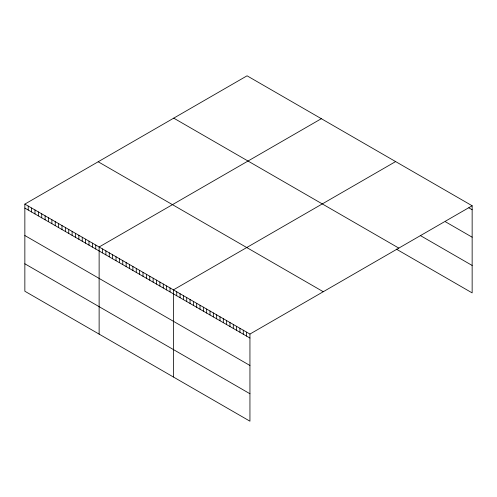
<?xml version="1.0" encoding="UTF-8"?>
<svg xmlns="http://www.w3.org/2000/svg" width="497" height="497" viewBox="0 0 497 497"><rect width="100%" height="100%" fill="white"/><g stroke="black" fill="none" stroke-linecap="round" stroke-linejoin="round"><path stroke-width="0.75" d="M24.85 204.105L249.941 334.059L249.941 421.189L24.85 291.236L24.85 204.105L247.059 75.811L472.15 205.764L472.15 292.895L396.283 249.096M321.342 118.696L99.127 246.99L99.127 334.121M395.618 161.581L173.41 289.875L173.41 377.006M249.941 334.059L472.15 205.764M468.82 207.827L472.15 209.746M445.529 221.817L472.15 237.187M420.245 235.491L472.15 265.46M173.733 118.149L398.818 248.102M98.182 161.767L323.267 291.72M24.85 208.088L249.941 338.041M24.85 235.528L249.941 365.481M24.85 263.795L249.941 393.748M246.611 332.139L246.611 336.121M243.281 330.213L243.281 334.201M239.958 328.293L239.958 332.276M236.628 326.374L236.628 330.356M233.304 324.454L233.304 328.436M229.974 322.528L229.974 326.517M226.644 320.608L226.644 324.597M223.321 318.689L223.321 322.671M219.991 316.769L219.991 320.751M216.667 314.849L216.667 318.832M213.337 312.924L213.337 316.912M210.007 311.004L210.007 314.986M206.684 309.084L206.684 313.067M203.354 307.165L203.354 311.147M200.03 305.239L200.03 309.227M196.7 303.319L196.7 307.301M193.37 301.399L193.37 305.382M190.047 299.48L190.047 303.462M186.717 297.56L186.717 301.542M183.393 295.634L183.393 299.623M180.063 293.715L180.063 297.697M176.733 291.795L176.733 295.777M170.03 287.925L170.03 291.907M166.657 285.974L166.657 289.956M163.277 284.023L163.277 288.012M159.904 282.079L159.904 286.061M156.524 280.128L156.524 284.11M153.151 278.177L153.151 282.159M149.777 276.226L149.777 280.215M146.398 274.282L146.398 278.264M143.024 272.331L143.024 276.313M139.645 270.38L139.645 274.363M136.271 268.43L136.271 272.412M132.892 266.479L132.892 270.467M129.518 264.534L129.518 268.517M126.139 262.584L126.139 266.566M122.765 260.633L122.765 264.615M119.386 258.682L119.386 262.671M116.012 256.738L116.012 260.72M112.633 254.787L112.633 258.769M109.259 252.836L109.259 256.819M105.88 250.886L105.88 254.868M102.506 248.935L102.506 252.923M95.753 245.04L95.753 249.022M92.374 243.089L92.374 247.071M89 241.138L89 245.127M85.627 239.194L85.627 243.176M82.247 237.243L82.247 241.225M78.874 235.292L78.874 239.274M75.494 233.341L75.494 237.33M72.121 231.397L72.121 235.379M68.741 229.446L68.741 233.428M65.368 227.496L65.368 231.478M61.988 225.545L61.988 229.527M58.615 223.594L58.615 227.583M55.235 221.65L55.235 225.632M51.862 219.699L51.862 223.681M48.482 217.748L48.482 221.73M45.109 215.797L45.109 219.786M41.729 213.853L41.729 217.835M38.356 211.902L38.356 215.884M34.976 209.951L34.976 213.934M31.603 208.001L31.603 211.989M28.223 206.056L28.223 210.038"/></g></svg>
